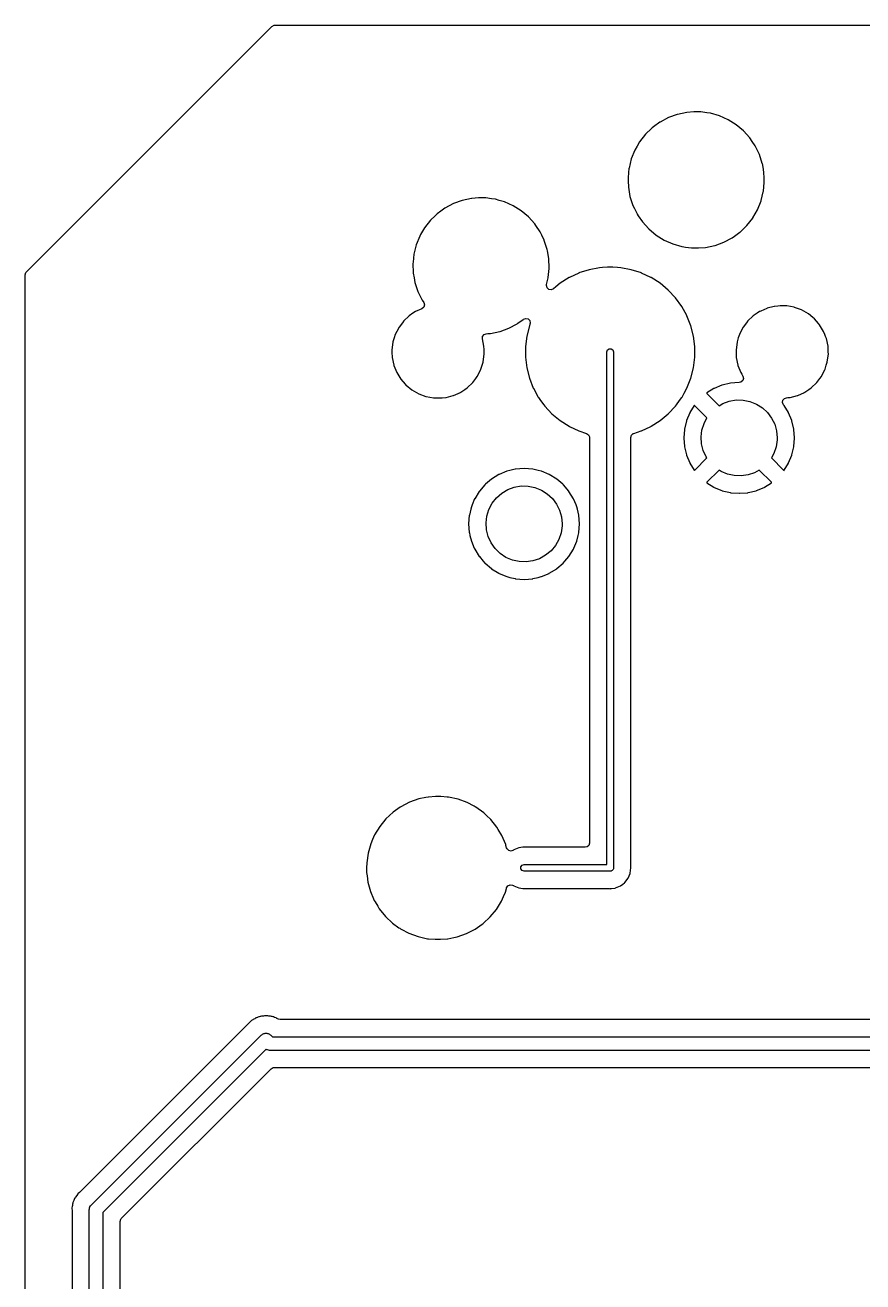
# Model space of a CAD drawing. Extents: x 3.12 to 9.98, y -5.38 to -1.32.
# Drawn here: x 3.12 to 4.094, y -2.881 to -1.42 of the extents above; entities that cross this region are included whole.
import ezdxf

# ---------------------------------------------------------------- set-up
doc = ezdxf.new("R2010")
doc.units = 0
doc.header["$MEASUREMENT"] = 0
doc.layers.add('BLACK', color=7, linetype='CONTINUOUS')

msp = doc.modelspace()

# ---------------------------------------------------------------- linework, layer by layer
at = {"layer": 'BLACK', "linetype": 'CONTINUOUS'}
for p, q in [((3.12147, -1.70684), (3.40684, -1.42147)), ((3.40684, -1.42147), (3.40929, -1.42013)), ((3.40929, -1.42013), (3.41035, -1.42002)), ((3.41035, -1.42002), (5.6972, -1.42002)), ((3.85785, -1.53288), (3.85041, -1.53829)), ((3.85799, -1.53278), (3.85785, -1.53288)), ((3.85785, -1.53288), (3.85785, -1.53288)), ((3.86776, -1.52759), (3.85799, -1.53278)), ((3.86792, -1.52753), (3.86776, -1.52759)), ((3.87799, -1.52386), (3.86792, -1.52753)), ((3.86792, -1.52753), (3.86792, -1.52753)), ((3.87815, -1.5238), (3.87799, -1.52386)), ((3.87799, -1.52386), (3.87799, -1.52386)), ((3.88897, -1.5215), (3.87815, -1.5238)), ((3.88914, -1.52149), (3.88897, -1.5215)), ((3.89715, -1.52093), (3.88914, -1.52149)), ((3.88914, -1.52149), (3.88914, -1.52149)), ((3.89724, -1.52093), (3.89715, -1.52093)), ((3.89715, -1.52093), (3.89715, -1.52093)), ((3.90553, -1.52093), (3.89724, -1.52093)), ((3.91226, -1.52187), (3.90553, -1.52093)), ((3.91631, -1.52244), (3.91226, -1.52187)), ((3.91648, -1.52246), (3.91631, -1.52244)), ((3.91631, -1.52244), (3.91631, -1.52244)), ((3.92711, -1.52551), (3.91648, -1.52246)), ((3.93721, -1.53001), (3.92711, -1.52551)), ((3.94659, -1.53587), (3.93721, -1.53001)), ((3.84109, -1.54696), (3.83428, -1.55567)), ((3.84816, -1.54013), (3.84109, -1.54696)), ((3.84892, -1.5394), (3.84816, -1.54013)), ((3.84905, -1.53928), (3.84892, -1.5394)), ((3.84892, -1.5394), (3.84892, -1.5394)), ((3.85041, -1.53829), (3.84905, -1.53928)), ((3.95506, -1.54298), (3.94659, -1.53587)), ((3.96246, -1.5512), (3.95506, -1.54298)), ((3.83144, -1.5606), (3.82875, -1.56525)), ((3.8342, -1.55582), (3.83144, -1.5606)), ((3.83428, -1.55567), (3.8342, -1.55582)), ((3.8342, -1.55582), (3.8342, -1.55582)), ((3.96527, -1.55535), (3.96246, -1.5512)), ((3.96855, -1.56022), (3.96527, -1.55535)), ((3.96865, -1.56037), (3.96855, -1.56022)), ((3.96855, -1.56022), (3.96855, -1.56022)), ((3.9702, -1.56355), (3.96865, -1.56037)), ((3.97281, -1.5689), (3.9702, -1.56355)), ((3.82457, -1.57567), (3.82324, -1.58099)), ((3.82461, -1.5755), (3.82457, -1.57567)), ((3.82457, -1.57567), (3.82457, -1.57567)), ((3.82875, -1.56525), (3.82461, -1.5755)), ((3.9735, -1.57031), (3.97281, -1.5689)), ((3.97691, -1.58082), (3.9735, -1.57031)), ((3.82192, -1.58641), (3.8208, -1.59706)), ((3.82194, -1.58624), (3.82192, -1.58641)), ((3.82192, -1.58641), (3.82192, -1.58641)), ((3.82324, -1.58099), (3.82194, -1.58624)), ((3.97694, -1.58099), (3.97691, -1.58082)), ((3.97812, -1.58766), (3.97694, -1.58099)), ((3.97883, -1.59171), (3.97812, -1.58766)), ((3.97884, -1.59189), (3.97883, -1.59171)), ((3.97903, -1.59723), (3.97884, -1.59189)), ((3.97884, -1.59189), (3.97884, -1.59189)), ((3.8208, -1.59706), (3.82078, -1.59723)), ((3.82078, -1.59723), (3.82079, -1.59741)), ((3.82079, -1.59741), (3.82079, -1.59741)), ((3.82079, -1.59741), (3.82092, -1.6011)), ((3.82092, -1.6011), (3.82117, -1.60829)), ((3.97812, -1.6132), (3.9792, -1.60294)), ((3.97918, -1.60155), (3.97903, -1.59723)), ((3.97922, -1.60277), (3.97918, -1.60155)), ((3.9792, -1.60294), (3.97922, -1.60277)), ((3.9792, -1.60294), (3.9792, -1.60294)), ((3.63897, -1.6215), (3.62815, -1.6238)), ((3.63914, -1.62149), (3.63897, -1.6215)), ((3.64715, -1.62093), (3.63914, -1.62149)), ((3.63914, -1.62149), (3.63914, -1.62149)), ((3.64724, -1.62093), (3.64715, -1.62093)), ((3.64715, -1.62093), (3.64715, -1.62093)), ((3.65553, -1.62093), (3.64724, -1.62093)), ((3.66226, -1.62187), (3.65553, -1.62093)), ((3.66631, -1.62244), (3.66226, -1.62187)), ((3.82117, -1.60829), (3.8212, -1.60846)), ((3.8212, -1.60846), (3.8212, -1.60846)), ((3.8212, -1.60846), (3.82213, -1.61376)), ((3.82213, -1.61376), (3.82309, -1.61918)), ((3.82309, -1.61918), (3.8265, -1.62969)), ((3.97552, -1.62398), (3.97802, -1.61393)), ((3.97802, -1.61393), (3.97806, -1.61376)), ((3.97802, -1.61393), (3.97802, -1.61393)), ((3.97806, -1.61376), (3.97812, -1.6132)), ((3.60317, -1.63629), (3.59905, -1.63928)), ((3.60785, -1.63288), (3.60317, -1.63629)), ((3.60799, -1.63278), (3.60785, -1.63288)), ((3.60785, -1.63288), (3.60785, -1.63288)), ((3.61776, -1.62759), (3.60799, -1.63278)), ((3.61792, -1.62753), (3.61776, -1.62759)), ((3.62799, -1.62386), (3.61792, -1.62753)), ((3.61792, -1.62753), (3.61792, -1.62753)), ((3.62815, -1.6238), (3.62799, -1.62386)), ((3.62799, -1.62386), (3.62799, -1.62386)), ((3.66648, -1.62246), (3.66631, -1.62244)), ((3.66631, -1.62244), (3.66631, -1.62244)), ((3.66665, -1.62251), (3.66648, -1.62246)), ((3.67102, -1.62377), (3.66665, -1.62251)), ((3.66665, -1.62251), (3.66665, -1.62251)), ((3.67711, -1.62551), (3.67102, -1.62377)), ((3.68721, -1.63001), (3.67711, -1.62551)), ((3.69659, -1.63587), (3.68721, -1.63001)), ((3.70506, -1.64298), (3.69659, -1.63587)), ((3.8265, -1.62969), (3.82658, -1.62985)), ((3.82658, -1.62985), (3.82658, -1.62985)), ((3.82658, -1.62985), (3.8283, -1.63339)), ((3.8283, -1.63339), (3.83135, -1.63963)), ((3.9658, -1.64418), (3.97116, -1.6349)), ((3.97116, -1.6349), (3.97125, -1.63475)), ((3.97125, -1.63475), (3.97539, -1.6245)), ((3.97539, -1.6245), (3.97552, -1.62398)), ((3.59109, -1.64696), (3.58428, -1.65567)), ((3.59665, -1.64159), (3.59109, -1.64696)), ((3.59892, -1.6394), (3.59665, -1.64159)), ((3.59905, -1.63928), (3.59892, -1.6394)), ((3.59892, -1.6394), (3.59892, -1.6394)), ((3.71246, -1.6512), (3.70506, -1.64298)), ((3.71379, -1.65316), (3.71246, -1.6512)), ((3.83135, -1.63963), (3.83145, -1.63978)), ((3.83145, -1.63978), (3.83145, -1.63978)), ((3.83145, -1.63978), (3.83267, -1.64159)), ((3.83267, -1.64159), (3.83754, -1.6488)), ((3.83754, -1.6488), (3.84494, -1.65702)), ((3.95891, -1.65304), (3.96572, -1.64433)), ((3.96572, -1.64433), (3.9658, -1.64418)), ((3.9658, -1.64418), (3.9658, -1.64418)), ((3.57875, -1.66525), (3.57461, -1.6755)), ((3.57972, -1.66359), (3.57875, -1.66525)), ((3.5842, -1.65582), (3.57972, -1.66359)), ((3.58428, -1.65567), (3.5842, -1.65582)), ((3.5842, -1.65582), (3.5842, -1.65582)), ((3.71855, -1.66022), (3.71379, -1.65316)), ((3.71865, -1.66037), (3.71855, -1.66022)), ((3.71855, -1.66022), (3.71855, -1.66022)), ((3.72061, -1.6644), (3.71865, -1.66037)), ((3.72338, -1.67006), (3.72061, -1.6644)), ((3.84494, -1.65702), (3.85341, -1.66413)), ((3.85341, -1.66413), (3.86279, -1.66999)), ((3.94201, -1.66722), (3.94472, -1.66525)), ((3.94472, -1.66525), (3.95081, -1.66082)), ((3.95081, -1.66082), (3.95095, -1.66072)), ((3.95081, -1.66082), (3.95081, -1.66082)), ((3.95095, -1.66072), (3.95111, -1.66057)), ((3.95111, -1.66057), (3.95618, -1.65567)), ((3.95618, -1.65567), (3.95891, -1.65304)), ((3.57457, -1.67567), (3.57228, -1.68486)), ((3.57461, -1.6755), (3.57457, -1.67567)), ((3.57457, -1.67567), (3.57457, -1.67567)), ((3.7235, -1.67031), (3.72338, -1.67006)), ((3.72691, -1.68082), (3.7235, -1.67031)), ((3.86279, -1.66999), (3.87289, -1.67449)), ((3.87289, -1.67449), (3.88352, -1.67754)), ((3.88352, -1.67754), (3.88369, -1.67756)), ((3.88369, -1.67756), (3.88369, -1.67756)), ((3.88369, -1.67756), (3.88774, -1.67813)), ((3.88774, -1.67813), (3.89447, -1.67907)), ((3.89447, -1.67907), (3.90276, -1.67907)), ((3.90276, -1.67907), (3.90285, -1.67907)), ((3.90285, -1.67907), (3.91086, -1.67851)), ((3.90285, -1.67907), (3.90285, -1.67907)), ((3.91086, -1.67851), (3.91103, -1.6785)), ((3.91086, -1.67851), (3.91086, -1.67851)), ((3.91103, -1.6785), (3.92185, -1.6762)), ((3.92185, -1.6762), (3.92201, -1.67614)), ((3.92201, -1.67614), (3.93208, -1.67247)), ((3.92201, -1.67614), (3.92201, -1.67614)), ((3.93208, -1.67247), (3.93224, -1.67241)), ((3.93208, -1.67247), (3.93208, -1.67247)), ((3.93224, -1.67241), (3.94201, -1.66722)), ((3.57192, -1.68641), (3.57095, -1.69566)), ((3.57194, -1.68624), (3.57192, -1.68641)), ((3.57192, -1.68641), (3.57192, -1.68641)), ((3.57228, -1.68486), (3.57194, -1.68624)), ((3.7272, -1.68245), (3.72691, -1.68082)), ((3.72878, -1.69143), (3.7272, -1.68245)), ((3.72883, -1.69171), (3.72878, -1.69143)), ((3.72884, -1.69189), (3.72883, -1.69171)), ((3.7292, -1.70224), (3.72884, -1.69189)), ((3.72884, -1.69189), (3.72884, -1.69189)), ((3.12002, -1.71035), (3.12081, -1.70767)), ((3.12081, -1.70767), (3.12147, -1.70684)), ((3.57095, -1.69566), (3.57078, -1.69723)), ((3.57078, -1.69723), (3.57079, -1.69741)), ((3.57079, -1.69741), (3.57079, -1.69741)), ((3.57079, -1.69741), (3.57114, -1.70767)), ((3.57114, -1.70767), (3.57117, -1.70829)), ((3.57117, -1.70829), (3.5712, -1.70846)), ((3.5712, -1.70846), (3.5712, -1.70846)), ((3.5712, -1.70846), (3.57213, -1.71376)), ((3.7281, -1.71343), (3.7292, -1.70294)), ((3.72922, -1.70277), (3.7292, -1.70224)), ((3.7292, -1.70294), (3.72922, -1.70277)), ((3.7292, -1.70294), (3.7292, -1.70294)), ((3.76352, -1.70828), (3.75259, -1.71343)), ((3.76366, -1.70822), (3.76352, -1.70828)), ((3.76352, -1.70828), (3.76352, -1.70828)), ((3.77545, -1.70439), (3.76366, -1.70822)), ((3.78763, -1.70206), (3.77545, -1.70439)), ((3.79131, -1.70183), (3.78763, -1.70206)), ((3.79683, -1.70149), (3.79131, -1.70183)), ((3.7969, -1.70148), (3.79683, -1.70149)), ((3.79683, -1.70149), (3.79683, -1.70149)), ((3.8031, -1.70148), (3.7969, -1.70148)), ((3.80317, -1.70149), (3.8031, -1.70148)), ((3.80869, -1.70183), (3.80317, -1.70149)), ((3.80317, -1.70149), (3.80317, -1.70149)), ((3.81237, -1.70206), (3.80869, -1.70183)), ((3.82455, -1.70439), (3.81237, -1.70206)), ((3.83634, -1.70822), (3.82455, -1.70439)), ((3.83648, -1.70828), (3.83634, -1.70822)), ((3.84741, -1.71343), (3.83648, -1.70828)), ((3.83648, -1.70828), (3.83648, -1.70828)), ((3.12002, -5.08965), (3.12002, -1.71035)), ((3.57213, -1.71376), (3.57309, -1.71918)), ((3.57309, -1.71918), (3.5765, -1.72969)), ((3.72595, -1.72274), (3.7261, -1.72166)), ((3.72668, -1.72544), (3.72595, -1.72274)), ((3.7261, -1.72166), (3.72802, -1.71393)), ((3.72802, -1.71393), (3.72806, -1.71376)), ((3.72802, -1.71393), (3.72802, -1.71393)), ((3.72806, -1.71376), (3.7281, -1.71343)), ((3.74198, -1.72014), (3.73671, -1.7245)), ((3.75244, -1.7135), (3.74198, -1.72014)), ((3.75258, -1.71343), (3.75244, -1.7135)), ((3.75259, -1.71343), (3.75258, -1.71343)), ((3.84742, -1.71343), (3.84741, -1.71343)), ((3.84756, -1.7135), (3.84742, -1.71343)), ((3.85802, -1.72014), (3.84756, -1.7135)), ((3.86757, -1.72804), (3.85802, -1.72014)), ((3.5765, -1.72969), (3.58135, -1.73963)), ((3.72875, -1.72732), (3.72668, -1.72544)), ((3.7315, -1.72778), (3.72875, -1.72732)), ((3.73407, -1.72668), (3.7315, -1.72778)), ((3.73671, -1.7245), (3.73407, -1.72668)), ((3.87606, -1.73708), (3.86757, -1.72804)), ((3.88335, -1.74711), (3.87606, -1.73708)), ((3.5737, -1.75318), (3.57082, -1.75512)), ((3.57388, -1.75307), (3.5737, -1.75318)), ((3.5737, -1.75318), (3.5737, -1.75318)), ((3.58119, -1.74977), (3.57388, -1.75307)), ((3.58339, -1.74784), (3.58119, -1.74977)), ((3.58135, -1.73963), (3.58145, -1.73978)), ((3.58145, -1.73978), (3.58145, -1.73978)), ((3.58145, -1.73978), (3.58327, -1.74247)), ((3.58327, -1.74247), (3.58411, -1.74514)), ((3.58411, -1.74514), (3.58339, -1.74784)), ((3.88342, -1.74724), (3.88335, -1.74711)), ((3.88924, -1.75783), (3.88342, -1.74724)), ((3.88342, -1.74724), (3.88342, -1.74724)), ((3.9737, -1.75318), (3.97082, -1.75512)), ((3.97388, -1.75307), (3.9737, -1.75318)), ((3.9737, -1.75318), (3.9737, -1.75318)), ((3.97511, -1.75251), (3.97388, -1.75307)), ((3.98197, -1.74942), (3.97511, -1.75251)), ((3.98216, -1.74934), (3.98197, -1.74942)), ((3.98197, -1.74942), (3.98197, -1.74942)), ((3.98236, -1.74928), (3.98216, -1.74934)), ((3.99075, -1.74711), (3.98236, -1.74928)), ((3.98236, -1.74928), (3.98236, -1.74928)), ((3.99095, -1.74705), (3.99075, -1.74711)), ((3.99075, -1.74711), (3.99075, -1.74711)), ((3.99116, -1.74704), (3.99095, -1.74705)), ((3.99508, -1.7467), (3.99116, -1.74704)), ((3.99116, -1.74704), (3.99116, -1.74704)), ((3.99772, -1.74648), (3.99508, -1.7467)), ((4.0041, -1.74648), (3.99772, -1.74648)), ((4.00416, -1.74648), (4.0041, -1.74648)), ((4.00436, -1.74649), (4.00416, -1.74648)), ((4.00416, -1.74648), (4.00416, -1.74648)), ((4.00505, -1.74653), (4.00436, -1.74649)), ((4.00522, -1.74655), (4.00505, -1.74653)), ((4.01379, -1.7481), (4.00522, -1.74655)), ((4.00522, -1.74655), (4.00522, -1.74655)), ((4.01399, -1.74814), (4.01379, -1.7481)), ((4.01379, -1.7481), (4.01379, -1.7481)), ((4.01419, -1.74821), (4.01399, -1.74814)), ((4.02233, -1.75117), (4.01419, -1.74821)), ((4.01419, -1.74821), (4.01419, -1.74821)), ((4.02253, -1.75124), (4.02233, -1.75117)), ((4.02233, -1.75117), (4.02233, -1.75117)), ((4.03042, -1.75573), (4.02253, -1.75124)), ((3.55965, -1.76458), (3.55463, -1.77132)), ((3.55977, -1.76441), (3.55965, -1.76458)), ((3.56634, -1.75814), (3.55977, -1.76441)), ((3.57082, -1.75512), (3.56634, -1.75814)), ((3.68224, -1.77241), (3.69201, -1.76722)), ((3.69201, -1.76722), (3.69284, -1.76662)), ((3.69284, -1.76662), (3.69901, -1.76213)), ((3.69901, -1.76213), (3.69926, -1.76195)), ((3.69926, -1.76195), (3.7019, -1.76101)), ((3.7019, -1.76101), (3.70462, -1.76164)), ((3.70462, -1.76164), (3.70657, -1.76365)), ((3.70679, -1.76779), (3.70612, -1.7695)), ((3.70657, -1.76365), (3.70712, -1.76639)), ((3.70712, -1.76639), (3.70679, -1.76779)), ((3.88932, -1.75797), (3.88924, -1.75783)), ((3.89388, -1.7695), (3.88932, -1.75797)), ((3.95965, -1.76458), (3.95463, -1.77132)), ((3.95977, -1.76441), (3.95965, -1.76458)), ((3.96634, -1.75814), (3.95977, -1.76441)), ((3.97082, -1.75512), (3.96634, -1.75814)), ((4.03059, -1.75587), (4.03042, -1.75573)), ((4.03579, -1.76013), (4.03059, -1.75587)), ((4.03059, -1.75587), (4.03059, -1.75587)), ((4.03745, -1.76149), (4.03579, -1.76013)), ((4.03758, -1.76165), (4.03745, -1.76149)), ((4.04217, -1.76694), (4.03758, -1.76165)), ((4.03758, -1.76165), (4.03758, -1.76165)), ((4.0434, -1.76835), (4.04217, -1.76694)), ((3.55023, -1.77979), (3.54901, -1.78372)), ((3.5521, -1.77612), (3.55023, -1.77979)), ((3.55425, -1.77188), (3.5521, -1.77612)), ((3.55435, -1.7717), (3.55425, -1.77188)), ((3.55463, -1.77132), (3.55435, -1.7717)), ((3.6515, -1.78481), (3.65172, -1.78203)), ((3.65172, -1.78203), (3.65341, -1.7798)), ((3.65341, -1.7798), (3.65601, -1.77885)), ((3.65601, -1.77885), (3.65777, -1.77872)), ((3.65777, -1.77872), (3.66086, -1.77851)), ((3.66086, -1.77851), (3.66103, -1.7785)), ((3.66086, -1.77851), (3.66086, -1.77851)), ((3.66103, -1.7785), (3.67185, -1.7762)), ((3.67185, -1.7762), (3.67201, -1.77614)), ((3.67201, -1.77614), (3.68208, -1.77247)), ((3.67201, -1.77614), (3.67201, -1.77614)), ((3.68208, -1.77247), (3.68224, -1.77241)), ((3.68208, -1.77247), (3.68208, -1.77247)), ((3.70303, -1.7815), (3.70148, -1.7938)), ((3.70612, -1.7695), (3.70303, -1.7815)), ((3.89697, -1.7815), (3.89388, -1.7695)), ((3.89852, -1.7938), (3.89697, -1.7815)), ((3.95023, -1.77979), (3.94901, -1.78372)), ((3.9521, -1.77612), (3.95023, -1.77979)), ((3.95425, -1.77188), (3.9521, -1.77612)), ((3.95435, -1.7717), (3.95425, -1.77188)), ((3.95463, -1.77132), (3.95435, -1.7717)), ((4.04811, -1.77612), (4.0434, -1.76835)), ((4.04956, -1.77979), (4.04811, -1.77612)), ((4.05045, -1.78203), (4.04956, -1.77979)), ((4.05145, -1.78456), (4.05045, -1.78203)), ((3.54754, -1.78847), (3.54635, -1.79747)), ((3.5476, -1.78827), (3.54754, -1.78847)), ((3.54901, -1.78372), (3.5476, -1.78826)), ((3.5476, -1.78826), (3.5476, -1.78827)), ((3.65331, -1.79345), (3.6515, -1.78481)), ((3.65346, -1.79726), (3.65331, -1.79345)), ((3.65356, -1.8), (3.65346, -1.79726)), ((3.70148, -1.7938), (3.70148, -1.8062)), ((3.79681, -1.79769), (3.79878, -1.79626)), ((3.79878, -1.79626), (3.80122, -1.79626)), ((3.80122, -1.79626), (3.80319, -1.79769)), ((3.89852, -1.8062), (3.89852, -1.7938)), ((3.94754, -1.78847), (3.94635, -1.79747)), ((3.9476, -1.78827), (3.94754, -1.78847)), ((3.94901, -1.78372), (3.9476, -1.78826)), ((3.9476, -1.78826), (3.9476, -1.78827)), ((4.05331, -1.79345), (4.05145, -1.78456)), ((4.05346, -1.79726), (4.05331, -1.79345)), ((4.05356, -1.8), (4.05346, -1.79726)), ((3.54635, -1.79747), (3.54635, -1.79768)), ((3.54635, -1.79768), (3.54635, -1.79768)), ((3.54635, -1.79768), (3.54645, -1.80016)), ((3.54645, -1.80016), (3.54669, -1.80655)), ((3.54669, -1.80655), (3.54855, -1.81544)), ((3.65131, -1.81523), (3.6524, -1.81174)), ((3.6524, -1.81173), (3.65246, -1.81153)), ((3.6524, -1.81174), (3.6524, -1.81173)), ((3.65246, -1.81153), (3.65365, -1.80253)), ((3.65365, -1.80253), (3.65356, -1.8)), ((3.70148, -1.8062), (3.70303, -1.8185)), ((3.79606, -1.8), (3.79681, -1.79769)), ((3.79606, -2.39606), (3.79606, -1.8)), ((3.80319, -1.79769), (3.80394, -1.8)), ((3.80394, -1.8), (3.80394, -2.4)), ((3.89697, -1.8185), (3.89852, -1.8062)), ((3.94635, -1.79747), (3.94635, -1.79768)), ((3.94635, -1.79768), (3.94635, -1.79768)), ((3.94635, -1.79768), (3.94645, -1.80016)), ((3.94645, -1.80016), (3.94669, -1.80655)), ((3.94669, -1.80655), (3.94855, -1.81544)), ((4.05131, -1.81523), (4.0524, -1.81174)), ((4.0524, -1.81173), (4.05246, -1.81153)), ((4.0524, -1.81174), (4.0524, -1.81173)), ((4.05246, -1.81153), (4.05365, -1.80253)), ((4.05365, -1.80253), (4.05356, -1.8)), ((3.54855, -1.81544), (3.54863, -1.81563)), ((3.54863, -1.81563), (3.54863, -1.81563)), ((3.54863, -1.81563), (3.54976, -1.8185)), ((3.54976, -1.8185), (3.55189, -1.82388)), ((3.55189, -1.82388), (3.5566, -1.83165)), ((3.64565, -1.8283), (3.64787, -1.82393)), ((3.64787, -1.82393), (3.64967, -1.8204)), ((3.64967, -1.8204), (3.64977, -1.82021)), ((3.64967, -1.8204), (3.64967, -1.8204)), ((3.64977, -1.82021), (3.65131, -1.81523)), ((3.70303, -1.8185), (3.70612, -1.8305)), ((3.89388, -1.8305), (3.89697, -1.8185)), ((3.94855, -1.81544), (3.94863, -1.81563)), ((3.94863, -1.81563), (3.94863, -1.81563)), ((3.94863, -1.81563), (3.94976, -1.8185)), ((3.94976, -1.8185), (3.95189, -1.82388)), ((3.95189, -1.82388), (3.95309, -1.82586)), ((3.95309, -1.82586), (3.95441, -1.82803)), ((4.04565, -1.8283), (4.04787, -1.82393)), ((4.04787, -1.82393), (4.04967, -1.8204)), ((4.04967, -1.8204), (4.04977, -1.82021)), ((4.04967, -1.8204), (4.04967, -1.8204)), ((4.04977, -1.82021), (4.05131, -1.81523)), ((3.5566, -1.83165), (3.55674, -1.83181)), ((3.55674, -1.83181), (3.56178, -1.83762)), ((3.56178, -1.83762), (3.56255, -1.83851)), ((3.56255, -1.83851), (3.56278, -1.83869)), ((3.56278, -1.83869), (3.56941, -1.84413)), ((3.63366, -1.84186), (3.64023, -1.83559)), ((3.64023, -1.83559), (3.64384, -1.83073)), ((3.64384, -1.83073), (3.64553, -1.82847)), ((3.64553, -1.82847), (3.64565, -1.8283)), ((3.64553, -1.82847), (3.64553, -1.82847)), ((3.70612, -1.8305), (3.71068, -1.84203)), ((3.88932, -1.84203), (3.89388, -1.8305)), ((3.9299, -1.83878), (3.92092, -1.8425)), ((3.93027, -1.83866), (3.9299, -1.83878)), ((3.93973, -1.83639), (3.93027, -1.83866)), ((3.94011, -1.83633), (3.93973, -1.83639)), ((3.94981, -1.83557), (3.94011, -1.83633)), ((3.95017, -1.83557), (3.94981, -1.83557)), ((3.95211, -1.83517), (3.95017, -1.83557)), ((3.95427, -1.83339), (3.95211, -1.83517)), ((3.95512, -1.83073), (3.95427, -1.83339)), ((3.95441, -1.82803), (3.95512, -1.83073)), ((4.03366, -1.84186), (4.04023, -1.83559)), ((4.04023, -1.83559), (4.04384, -1.83073)), ((4.04384, -1.83073), (4.04553, -1.82847)), ((4.04553, -1.82847), (4.04565, -1.8283)), ((4.04553, -1.82847), (4.04553, -1.82847)), ((3.56941, -1.84413), (3.56941, -1.84413)), ((3.56941, -1.84413), (3.56958, -1.84427)), ((3.56958, -1.84427), (3.57747, -1.84876)), ((3.57747, -1.84876), (3.57767, -1.84883)), ((3.57767, -1.84883), (3.57767, -1.84883)), ((3.57767, -1.84883), (3.58581, -1.85179)), ((3.58581, -1.85179), (3.58581, -1.85179)), ((3.58581, -1.85179), (3.58601, -1.85186)), ((3.58601, -1.85186), (3.58621, -1.8519)), ((3.58621, -1.8519), (3.58621, -1.8519)), ((3.58621, -1.8519), (3.59478, -1.85345)), ((3.59478, -1.85345), (3.59478, -1.85345)), ((3.59478, -1.85345), (3.59495, -1.85347)), ((3.59495, -1.85347), (3.59564, -1.85351)), ((3.59564, -1.85351), (3.59584, -1.85352)), ((3.59584, -1.85352), (3.59584, -1.85352)), ((3.59584, -1.85352), (3.5959, -1.85352)), ((3.5959, -1.85352), (3.60228, -1.85352)), ((3.60228, -1.85352), (3.60493, -1.85329)), ((3.60493, -1.85329), (3.60884, -1.85296)), ((3.60884, -1.85296), (3.60905, -1.85295)), ((3.60884, -1.85296), (3.60884, -1.85296)), ((3.60905, -1.85295), (3.60925, -1.85289)), ((3.60925, -1.85289), (3.61764, -1.85072)), ((3.60925, -1.85289), (3.60925, -1.85289)), ((3.61764, -1.85072), (3.61784, -1.85066)), ((3.61764, -1.85072), (3.61764, -1.85072)), ((3.61784, -1.85066), (3.61803, -1.85058)), ((3.61803, -1.85058), (3.62593, -1.84702)), ((3.61803, -1.85058), (3.61803, -1.85058)), ((3.62593, -1.84702), (3.62612, -1.84693)), ((3.62612, -1.84693), (3.6263, -1.84682)), ((3.6263, -1.84682), (3.63095, -1.84368)), ((3.6263, -1.84682), (3.6263, -1.84682)), ((3.63095, -1.84368), (3.63366, -1.84186)), ((3.71068, -1.84203), (3.71076, -1.84217)), ((3.71076, -1.84217), (3.71076, -1.84217)), ((3.71076, -1.84217), (3.71644, -1.85251)), ((3.71644, -1.85251), (3.71665, -1.85289)), ((3.71665, -1.85289), (3.71923, -1.85644)), ((3.88077, -1.85644), (3.88335, -1.85289)), ((3.88335, -1.85289), (3.88356, -1.85251)), ((3.88356, -1.85251), (3.88606, -1.84796)), ((3.88606, -1.84796), (3.88924, -1.84217)), ((3.88924, -1.84217), (3.88932, -1.84203)), ((3.88924, -1.84217), (3.88924, -1.84217)), ((3.91247, -1.84764), (3.91227, -1.84796)), ((3.91227, -1.84796), (3.9125, -1.84836)), ((3.92057, -1.84268), (3.91247, -1.84764)), ((3.9125, -1.84836), (3.92672, -1.86258)), ((3.92092, -1.8425), (3.92057, -1.84268)), ((4.00085, -1.85614), (4.0027, -1.85405)), ((4.0027, -1.85405), (4.00493, -1.85329)), ((4.00493, -1.85329), (4.00657, -1.85316)), ((4.00657, -1.85316), (4.00884, -1.85296)), ((4.00884, -1.85296), (4.00905, -1.85295)), ((4.00884, -1.85296), (4.00884, -1.85296)), ((4.00905, -1.85295), (4.00925, -1.85289)), ((4.00925, -1.85289), (4.01764, -1.85072)), ((4.00925, -1.85289), (4.00925, -1.85289)), ((4.01764, -1.85072), (4.01784, -1.85066)), ((4.01764, -1.85072), (4.01764, -1.85072)), ((4.01784, -1.85066), (4.01803, -1.85058)), ((4.01803, -1.85058), (4.02593, -1.84702)), ((4.01803, -1.85058), (4.01803, -1.85058)), ((4.02593, -1.84702), (4.02612, -1.84693)), ((4.02612, -1.84693), (4.0263, -1.84682)), ((4.0263, -1.84682), (4.03095, -1.84368)), ((4.0263, -1.84682), (4.0263, -1.84682)), ((4.03095, -1.84368), (4.03366, -1.84186)), ((3.71923, -1.85644), (3.72287, -1.86145)), ((3.72287, -1.86145), (3.72394, -1.86292)), ((3.72394, -1.86292), (3.73243, -1.87196)), ((3.86757, -1.87196), (3.87606, -1.86292)), ((3.87606, -1.86292), (3.87713, -1.86145)), ((3.87713, -1.86145), (3.88077, -1.85644)), ((3.89768, -1.86241), (3.89268, -1.87057)), ((3.89788, -1.86227), (3.89768, -1.86241)), ((3.89842, -1.86256), (3.89788, -1.86227)), ((3.9125, -1.87664), (3.89842, -1.86256)), ((3.92672, -1.86258), (3.93095, -1.86006)), ((3.93095, -1.86006), (3.93855, -1.85726)), ((3.93855, -1.85726), (3.94653, -1.85589)), ((3.94653, -1.85589), (3.95463, -1.85599)), ((3.95463, -1.85599), (3.96257, -1.85757)), ((3.96257, -1.85757), (3.97009, -1.86057)), ((3.97009, -1.86057), (3.97694, -1.86489)), ((3.97694, -1.86489), (3.98288, -1.87039)), ((3.98288, -1.87039), (3.98773, -1.87688)), ((4.00043, -1.85891), (4.00085, -1.85614)), ((4.00158, -1.86146), (4.00043, -1.85891)), ((4.00201, -1.86197), (4.00158, -1.86146)), ((4.00224, -1.86228), (4.00201, -1.86197)), ((4.00732, -1.87057), (4.00224, -1.86228)), ((3.73243, -1.87196), (3.74198, -1.87986)), ((3.74198, -1.87986), (3.75244, -1.8865)), ((3.84756, -1.8865), (3.85802, -1.87986)), ((3.85802, -1.87986), (3.86757, -1.87196)), ((3.88866, -1.88027), (3.88639, -1.88973)), ((3.88878, -1.8799), (3.88866, -1.88027)), ((3.8925, -1.87092), (3.88878, -1.8799)), ((3.89268, -1.87057), (3.8925, -1.87092)), ((3.90672, -1.8908), (3.90912, -1.88307)), ((3.90912, -1.88307), (3.9125, -1.87664)), ((3.98773, -1.87688), (3.99131, -1.88414)), ((3.99131, -1.88414), (3.99351, -1.89194)), ((4.0075, -1.87092), (4.00732, -1.87057)), ((4.01122, -1.8799), (4.0075, -1.87092)), ((4.01134, -1.88027), (4.01122, -1.8799)), ((4.01361, -1.88973), (4.01134, -1.88027)), ((3.75244, -1.8865), (3.75258, -1.88657)), ((3.75258, -1.88657), (3.75259, -1.88657)), ((3.75259, -1.88657), (3.76352, -1.89172)), ((3.76352, -1.89172), (3.76352, -1.89172)), ((3.76352, -1.89172), (3.76366, -1.89178)), ((3.76366, -1.89178), (3.76381, -1.89183)), ((3.76381, -1.89183), (3.76381, -1.89183)), ((3.76381, -1.89183), (3.77262, -1.89469)), ((3.77262, -1.89469), (3.77492, -1.89627)), ((3.77492, -1.89627), (3.77601, -1.89884)), ((3.77601, -1.89884), (3.77604, -1.89941)), ((3.77604, -1.89941), (3.77604, -2.37108)), ((3.82396, -1.89941), (3.82474, -1.89673)), ((3.82396, -2.3981), (3.82396, -1.89941)), ((3.82474, -1.89673), (3.82686, -1.8949)), ((3.82686, -1.8949), (3.82738, -1.89469)), ((3.82738, -1.89469), (3.83619, -1.89183)), ((3.83619, -1.89183), (3.83634, -1.89178)), ((3.83619, -1.89183), (3.83619, -1.89183)), ((3.83634, -1.89178), (3.83648, -1.89172)), ((3.83648, -1.89172), (3.84741, -1.88657)), ((3.83648, -1.89172), (3.83648, -1.89172)), ((3.84741, -1.88657), (3.84742, -1.88657)), ((3.84742, -1.88657), (3.84756, -1.8865)), ((3.88633, -1.89011), (3.88557, -1.89981)), ((3.88639, -1.88973), (3.88633, -1.89011)), ((3.90577, -1.89884), (3.90672, -1.8908)), ((3.90629, -1.90692), (3.90577, -1.89884)), ((3.99351, -1.89194), (3.99425, -1.9)), ((4.01367, -1.89011), (4.01361, -1.88973)), ((4.01443, -1.89981), (4.01367, -1.89011)), ((3.88557, -1.89981), (3.88557, -1.90019)), ((3.88557, -1.90019), (3.88633, -1.90989)), ((3.88633, -1.90989), (3.88639, -1.91027)), ((3.88639, -1.91027), (3.88866, -1.91973)), ((3.90829, -1.91477), (3.90629, -1.90692)), ((3.99303, -1.91033), (3.99042, -1.918)), ((3.99419, -1.90232), (3.99303, -1.91033)), ((3.99425, -1.9), (3.99419, -1.90232)), ((4.01134, -1.91973), (4.01361, -1.91027)), ((4.01361, -1.91027), (4.01367, -1.90989)), ((4.01367, -1.90989), (4.01443, -1.90019)), ((4.01443, -1.90019), (4.01443, -1.89981)), ((3.88866, -1.91973), (3.88878, -1.9201)), ((3.88878, -1.9201), (3.8925, -1.92908)), ((3.89836, -1.9375), (3.91253, -1.92333)), ((3.91168, -1.92212), (3.90829, -1.91477)), ((3.91253, -1.92333), (3.91168, -1.92212)), ((3.99042, -1.918), (3.98745, -1.92331)), ((3.98745, -1.92331), (4.00158, -1.93744)), ((4.0075, -1.92908), (4.01122, -1.9201)), ((4.01122, -1.9201), (4.01134, -1.91973)), ((3.67073, -1.94256), (3.66211, -1.94784)), ((3.67091, -1.94248), (3.67073, -1.94256)), ((3.6799, -1.93876), (3.67091, -1.94248)), ((3.67091, -1.94248), (3.67091, -1.94248)), ((3.68008, -1.93869), (3.6799, -1.93876)), ((3.6799, -1.93876), (3.6799, -1.93876)), ((3.68353, -1.93786), (3.68008, -1.93869)), ((3.68973, -1.93637), (3.68353, -1.93786)), ((3.68991, -1.93633), (3.68973, -1.93637)), ((3.68973, -1.93637), (3.68973, -1.93637)), ((3.7, -1.93553), (3.68991, -1.93633)), ((3.71009, -1.93633), (3.7, -1.93553)), ((3.71027, -1.93637), (3.71009, -1.93633)), ((3.71647, -1.93786), (3.71027, -1.93637)), ((3.71027, -1.93637), (3.71027, -1.93637)), ((3.71992, -1.93869), (3.71647, -1.93786)), ((3.7201, -1.93876), (3.71992, -1.93869)), ((3.72909, -1.94248), (3.7201, -1.93876)), ((3.7201, -1.93876), (3.7201, -1.93876)), ((3.72927, -1.94256), (3.72909, -1.94248)), ((3.72909, -1.94248), (3.72909, -1.94248)), ((3.73789, -1.94784), (3.72927, -1.94256)), ((3.8925, -1.92908), (3.89268, -1.92943)), ((3.89268, -1.92943), (3.89764, -1.93753)), ((3.89764, -1.93753), (3.89796, -1.93773)), ((3.89796, -1.93773), (3.89836, -1.9375)), ((3.92671, -1.93743), (3.91256, -1.95158)), ((3.92889, -1.93889), (3.92671, -1.93743)), ((3.93633, -1.94208), (3.92889, -1.93889)), ((3.94422, -1.94387), (3.93633, -1.94208)), ((3.96033, -1.94303), (3.95232, -1.94419)), ((3.968, -1.94042), (3.96033, -1.94303)), ((3.97331, -1.93745), (3.968, -1.94042)), ((3.9875, -1.95164), (3.97331, -1.93745)), ((4.00158, -1.93744), (4.00212, -1.93773)), ((4.00212, -1.93773), (4.00232, -1.93759)), ((4.00232, -1.93759), (4.00732, -1.92943)), ((4.00732, -1.92943), (4.0075, -1.92908)), ((3.65429, -1.95456), (3.64797, -1.96196)), ((3.65441, -1.95441), (3.65429, -1.95456)), ((3.65514, -1.95379), (3.65441, -1.95441)), ((3.66196, -1.94797), (3.65514, -1.95379)), ((3.66211, -1.94784), (3.66196, -1.94797)), ((3.66196, -1.94797), (3.66196, -1.94797)), ((3.68095, -1.96006), (3.68855, -1.95726)), ((3.68855, -1.95726), (3.69653, -1.95589)), ((3.69653, -1.95589), (3.70463, -1.95599)), ((3.70463, -1.95599), (3.71257, -1.95757)), ((3.71257, -1.95757), (3.72009, -1.96057)), ((3.73804, -1.94797), (3.73789, -1.94784)), ((3.74486, -1.95379), (3.73804, -1.94797)), ((3.73804, -1.94797), (3.73804, -1.94797)), ((3.74559, -1.95441), (3.74486, -1.95379)), ((3.74571, -1.95456), (3.74559, -1.95441)), ((3.75203, -1.96196), (3.74571, -1.95456)), ((3.91256, -1.95158), (3.91227, -1.95212)), ((3.91227, -1.95212), (3.91241, -1.95232)), ((3.91241, -1.95232), (3.92057, -1.95732)), ((3.92057, -1.95732), (3.92092, -1.9575)), ((3.92092, -1.9575), (3.9299, -1.96122)), ((3.95232, -1.94419), (3.94422, -1.94387)), ((3.9701, -1.96122), (3.97908, -1.9575)), ((3.97908, -1.9575), (3.97943, -1.95732)), ((3.97943, -1.95732), (3.98753, -1.95236)), ((3.98773, -1.95204), (3.9875, -1.95164)), ((3.98753, -1.95236), (3.98773, -1.95204)), ((3.64248, -1.97091), (3.63959, -1.9779)), ((3.64256, -1.97073), (3.64248, -1.97091)), ((3.64248, -1.97091), (3.64248, -1.97091)), ((3.64784, -1.96211), (3.64256, -1.97073)), ((3.64797, -1.96196), (3.64784, -1.96211)), ((3.64797, -1.96196), (3.64797, -1.96196)), ((3.66289, -1.9759), (3.6679, -1.96954)), ((3.6679, -1.96954), (3.67399, -1.9642)), ((3.67399, -1.9642), (3.68095, -1.96006)), ((3.72009, -1.96057), (3.72694, -1.96489)), ((3.72694, -1.96489), (3.73288, -1.97039)), ((3.73288, -1.97039), (3.73773, -1.97688)), ((3.75216, -1.96211), (3.75203, -1.96196)), ((3.75203, -1.96196), (3.75203, -1.96196)), ((3.75744, -1.97073), (3.75216, -1.96211)), ((3.75752, -1.97091), (3.75744, -1.97073)), ((3.76041, -1.9779), (3.75752, -1.97091)), ((3.75752, -1.97091), (3.75752, -1.97091)), ((3.9299, -1.96122), (3.93027, -1.96134)), ((3.93027, -1.96134), (3.93973, -1.96361)), ((3.93973, -1.96361), (3.94011, -1.96367)), ((3.94011, -1.96367), (3.94981, -1.96443)), ((3.94981, -1.96443), (3.95019, -1.96443)), ((3.95019, -1.96443), (3.95989, -1.96367)), ((3.95989, -1.96367), (3.96027, -1.96361)), ((3.96027, -1.96361), (3.96973, -1.96134)), ((3.96973, -1.96134), (3.9701, -1.96122)), ((3.63798, -1.98301), (3.63637, -1.98973)), ((3.63869, -1.98008), (3.63798, -1.98301)), ((3.63959, -1.9779), (3.63869, -1.98008)), ((3.65672, -1.9908), (3.65912, -1.98307)), ((3.65912, -1.98307), (3.66289, -1.9759)), ((3.73773, -1.97688), (3.74131, -1.98414)), ((3.74131, -1.98414), (3.74351, -1.99194)), ((3.76131, -1.98008), (3.76041, -1.9779)), ((3.76202, -1.98301), (3.76131, -1.98008)), ((3.76363, -1.98973), (3.76202, -1.98301)), ((3.63633, -1.98991), (3.63553, -2)), ((3.63553, -2), (3.63633, -2.01009)), ((3.63637, -1.98973), (3.63633, -1.98991)), ((3.63637, -1.98973), (3.63637, -1.98973)), ((3.65577, -1.99884), (3.65672, -1.9908)), ((3.65629, -2.00692), (3.65577, -1.99884)), ((3.74351, -1.99194), (3.74425, -2)), ((3.74425, -2), (3.74419, -2.00232)), ((3.76367, -1.98991), (3.76363, -1.98973)), ((3.76363, -1.98973), (3.76363, -1.98973)), ((3.76447, -2), (3.76367, -1.98991)), ((3.76367, -2.01009), (3.76447, -2)), ((3.63633, -2.01009), (3.63637, -2.01027)), ((3.63637, -2.01027), (3.63637, -2.01027)), ((3.63637, -2.01027), (3.6371, -2.0133)), ((3.6371, -2.0133), (3.63869, -2.01992)), ((3.65829, -2.01477), (3.65629, -2.00692)), ((3.66168, -2.02212), (3.65829, -2.01477)), ((3.74303, -2.01033), (3.74042, -2.018)), ((3.74419, -2.00232), (3.74303, -2.01033)), ((3.76131, -2.01992), (3.7629, -2.0133)), ((3.7629, -2.0133), (3.76363, -2.01027)), ((3.76363, -2.01027), (3.76367, -2.01009)), ((3.76363, -2.01027), (3.76363, -2.01027)), ((3.63869, -2.01992), (3.63876, -2.0201)), ((3.63876, -2.0201), (3.63876, -2.0201)), ((3.63876, -2.0201), (3.64205, -2.02804)), ((3.64205, -2.02804), (3.64256, -2.02927)), ((3.64256, -2.02927), (3.64784, -2.03789)), ((3.66635, -2.02874), (3.66168, -2.02212)), ((3.67215, -2.03439), (3.66635, -2.02874)), ((3.73647, -2.02506), (3.73129, -2.03129)), ((3.74042, -2.018), (3.73647, -2.02506)), ((3.75216, -2.03789), (3.75744, -2.02927)), ((3.75744, -2.02927), (3.75795, -2.02804)), ((3.75795, -2.02804), (3.76124, -2.0201)), ((3.76124, -2.0201), (3.76131, -2.01992)), ((3.76124, -2.0201), (3.76124, -2.0201)), ((3.64784, -2.03789), (3.64797, -2.03804)), ((3.64797, -2.03804), (3.64797, -2.03804)), ((3.64797, -2.03804), (3.65254, -2.0434)), ((3.65254, -2.0434), (3.65441, -2.04559)), ((3.65441, -2.04559), (3.65456, -2.04571)), ((3.65456, -2.04571), (3.66196, -2.05203)), ((3.67889, -2.03889), (3.67215, -2.03439)), ((3.68633, -2.04208), (3.67889, -2.03889)), ((3.69422, -2.04387), (3.68633, -2.04208)), ((3.70232, -2.04419), (3.69422, -2.04387)), ((3.71033, -2.04303), (3.70232, -2.04419)), ((3.718, -2.04042), (3.71033, -2.04303)), ((3.72506, -2.03647), (3.718, -2.04042)), ((3.73129, -2.03129), (3.72506, -2.03647)), ((3.73804, -2.05203), (3.74544, -2.04571)), ((3.74544, -2.04571), (3.74559, -2.04559)), ((3.74559, -2.04559), (3.74746, -2.0434)), ((3.74746, -2.0434), (3.75203, -2.03804)), ((3.75203, -2.03804), (3.75216, -2.03789)), ((3.75203, -2.03804), (3.75203, -2.03804)), ((3.66196, -2.05203), (3.66196, -2.05203)), ((3.66196, -2.05203), (3.66211, -2.05216)), ((3.66211, -2.05216), (3.67073, -2.05744)), ((3.67073, -2.05744), (3.67091, -2.05752)), ((3.67091, -2.05752), (3.67091, -2.05752)), ((3.67091, -2.05752), (3.6799, -2.06124)), ((3.7201, -2.06124), (3.72909, -2.05752)), ((3.72909, -2.05752), (3.72927, -2.05744)), ((3.72909, -2.05752), (3.72909, -2.05752)), ((3.72927, -2.05744), (3.73789, -2.05216)), ((3.73789, -2.05216), (3.73804, -2.05203)), ((3.73804, -2.05203), (3.73804, -2.05203)), ((3.6799, -2.06124), (3.68008, -2.06131)), ((3.68008, -2.06131), (3.68353, -2.06214)), ((3.68353, -2.06214), (3.68973, -2.06363)), ((3.68973, -2.06363), (3.68973, -2.06363)), ((3.68973, -2.06363), (3.68991, -2.06367)), ((3.68991, -2.06367), (3.7, -2.06447)), ((3.7, -2.06447), (3.71009, -2.06367)), ((3.71009, -2.06367), (3.71027, -2.06363)), ((3.71027, -2.06363), (3.71647, -2.06214)), ((3.71027, -2.06363), (3.71027, -2.06363)), ((3.71647, -2.06214), (3.71992, -2.06131)), ((3.71992, -2.06131), (3.7201, -2.06124)), ((3.57762, -2.31986), (3.56696, -2.32364)), ((3.58588, -2.31815), (3.57762, -2.31986)), ((3.58854, -2.3176), (3.58588, -2.31815)), ((3.58871, -2.31756), (3.58854, -2.3176)), ((3.58854, -2.3176), (3.58854, -2.3176)), ((3.58888, -2.31755), (3.58871, -2.31756)), ((3.59707, -2.31699), (3.58888, -2.31755)), ((3.58888, -2.31755), (3.58888, -2.31755)), ((3.59715, -2.31699), (3.59707, -2.31699)), ((3.59707, -2.31699), (3.59707, -2.31699)), ((3.60328, -2.31699), (3.59715, -2.31699)), ((3.60337, -2.317), (3.60328, -2.31699)), ((3.61073, -2.31758), (3.60337, -2.317)), ((3.60337, -2.317), (3.60337, -2.317)), ((3.61215, -2.31769), (3.61073, -2.31758)), ((3.62321, -2.3201), (3.61215, -2.31769)), ((3.63384, -2.32399), (3.62321, -2.3201)), ((3.54764, -2.33534), (3.53935, -2.34304)), ((3.55611, -2.32938), (3.54764, -2.33534)), ((3.55676, -2.32893), (3.55611, -2.32938)), ((3.5569, -2.32883), (3.55676, -2.32893)), ((3.55676, -2.32893), (3.55676, -2.32893)), ((3.56696, -2.32364), (3.5569, -2.32883)), ((3.64199, -2.3283), (3.63384, -2.32399)), ((3.64299, -2.32883), (3.64199, -2.3283)), ((3.64385, -2.32928), (3.64299, -2.32883)), ((3.65304, -2.33589), (3.64385, -2.32928)), ((3.65316, -2.336), (3.65304, -2.33589)), ((3.65316, -2.33601), (3.65316, -2.336)), ((3.65639, -2.33907), (3.65316, -2.33601)), ((3.53218, -2.3518), (3.52626, -2.36145)), ((3.53935, -2.34304), (3.53218, -2.3518)), ((3.66125, -2.34368), (3.65639, -2.33907)), ((3.66832, -2.35251), (3.66125, -2.34368)), ((3.66841, -2.35266), (3.66832, -2.35251)), ((3.67003, -2.35536), (3.66841, -2.35266)), ((3.66841, -2.35266), (3.66841, -2.35266)), ((3.52385, -2.36694), (3.52171, -2.37182)), ((3.52619, -2.36161), (3.52385, -2.36694)), ((3.52626, -2.36145), (3.52619, -2.36161)), ((3.52619, -2.36161), (3.52619, -2.36161)), ((3.67414, -2.36223), (3.67003, -2.35536)), ((3.67858, -2.37264), (3.67414, -2.36223)), ((3.52171, -2.37182), (3.51861, -2.3827)), ((3.67894, -2.37397), (3.67858, -2.37264)), ((3.67971, -2.37676), (3.67894, -2.37397)), ((3.68017, -2.37788), (3.67971, -2.37676)), ((3.68217, -2.37983), (3.68017, -2.37788)), ((3.6849, -2.38039), (3.68217, -2.37983)), ((3.68751, -2.37939), (3.6849, -2.38039)), ((3.68792, -2.37907), (3.68751, -2.37939)), ((3.69375, -2.37666), (3.68792, -2.37907)), ((3.69843, -2.37604), (3.69375, -2.37666)), ((3.77108, -2.37604), (3.69843, -2.37604)), ((3.77314, -2.3756), (3.77108, -2.37604)), ((3.77526, -2.37376), (3.77314, -2.3756)), ((3.77604, -2.37108), (3.77526, -2.37376)), ((3.51702, -2.39408), (3.51699, -2.4)), ((3.51861, -2.3827), (3.51702, -2.39391)), ((3.51702, -2.39391), (3.51702, -2.39407)), ((3.51702, -2.39407), (3.51702, -2.39408)), ((3.69769, -2.39681), (3.7, -2.39606)), ((3.7, -2.39606), (3.79606, -2.39606)), ((3.51699, -2.4), (3.51696, -2.40522)), ((3.51696, -2.40522), (3.51698, -2.40539)), ((3.51698, -2.40539), (3.51748, -2.40919)), ((3.51698, -2.40539), (3.51698, -2.40539)), ((3.51748, -2.40919), (3.51844, -2.41645)), ((3.69626, -2.39878), (3.69769, -2.39681)), ((3.69626, -2.40122), (3.69626, -2.39878)), ((3.69769, -2.40319), (3.69626, -2.40122)), ((3.7, -2.40394), (3.69769, -2.40319)), ((3.8, -2.40394), (3.7, -2.40394)), ((3.80059, -2.40374), (3.8, -2.40394)), ((3.80122, -2.40374), (3.80059, -2.40374)), ((3.80172, -2.40338), (3.80122, -2.40374)), ((3.80231, -2.40319), (3.80172, -2.40338)), ((3.80268, -2.40268), (3.80231, -2.40319)), ((3.80319, -2.40231), (3.80268, -2.40268)), ((3.80338, -2.40172), (3.80319, -2.40231)), ((3.80374, -2.40122), (3.80338, -2.40172)), ((3.80394, -2.4), (3.80374, -2.40059)), ((3.80374, -2.40059), (3.80374, -2.40122)), ((3.82105, -2.41178), (3.82322, -2.40655)), ((3.82322, -2.40655), (3.82334, -2.40625)), ((3.82322, -2.40655), (3.82322, -2.40655)), ((3.82334, -2.40625), (3.82416, -2.4)), ((3.824, -2.39875), (3.82396, -2.3981)), ((3.82416, -2.4), (3.824, -2.39875)), ((3.51844, -2.41645), (3.52142, -2.42736)), ((3.67829, -2.42818), (3.67944, -2.42412)), ((3.67944, -2.42412), (3.67971, -2.42318)), ((3.67971, -2.42318), (3.6812, -2.42082)), ((3.6812, -2.42082), (3.68374, -2.41964)), ((3.68374, -2.41964), (3.68651, -2.42001)), ((3.68651, -2.42001), (3.6875, -2.42061)), ((3.6875, -2.42061), (3.68792, -2.42093)), ((3.68792, -2.42093), (3.69375, -2.42334)), ((3.69375, -2.42334), (3.69843, -2.42396)), ((3.69843, -2.42396), (3.7981, -2.42396)), ((3.7981, -2.42396), (3.79875, -2.424)), ((3.79875, -2.424), (3.8, -2.42416)), ((3.8, -2.42416), (3.80032, -2.42412)), ((3.80032, -2.42412), (3.80157, -2.42396)), ((3.80157, -2.42396), (3.80593, -2.42338)), ((3.80593, -2.42338), (3.80625, -2.42334)), ((3.80625, -2.42334), (3.81208, -2.42093)), ((3.81208, -2.42093), (3.81458, -2.41901)), ((3.81458, -2.41901), (3.81683, -2.41728)), ((3.81683, -2.41728), (3.81709, -2.41709)), ((3.81683, -2.41728), (3.81683, -2.41728)), ((3.81709, -2.41709), (3.82093, -2.41208)), ((3.82093, -2.41208), (3.82105, -2.41178)), ((3.52142, -2.42736), (3.52152, -2.42759)), ((3.52152, -2.42759), (3.52505, -2.43587)), ((3.52505, -2.43587), (3.52586, -2.43777)), ((3.52586, -2.43777), (3.52676, -2.43928)), ((3.52676, -2.43928), (3.52998, -2.44466)), ((3.66782, -2.4482), (3.67374, -2.43855)), ((3.67374, -2.43855), (3.67607, -2.43324)), ((3.67607, -2.43324), (3.67822, -2.42834)), ((3.67822, -2.42834), (3.67829, -2.42818)), ((3.52998, -2.44466), (3.53168, -2.44749)), ((3.53168, -2.44749), (3.53875, -2.45632)), ((3.66065, -2.45696), (3.66782, -2.4482)), ((3.53875, -2.45632), (3.54696, -2.46411)), ((3.54696, -2.46411), (3.55445, -2.46949)), ((3.55445, -2.46949), (3.55537, -2.47015)), ((3.64324, -2.47107), (3.6513, -2.46541)), ((3.6513, -2.46541), (3.65236, -2.46466)), ((3.65236, -2.46466), (3.66065, -2.45696)), ((3.55537, -2.47015), (3.55615, -2.47072)), ((3.55615, -2.47072), (3.5563, -2.4708)), ((3.5563, -2.4708), (3.5563, -2.4708)), ((3.5563, -2.4708), (3.55716, -2.47125)), ((3.55716, -2.47125), (3.56616, -2.47601)), ((3.56616, -2.47601), (3.57679, -2.4799)), ((3.57679, -2.4799), (3.58785, -2.48231)), ((3.58785, -2.48231), (3.58897, -2.4824)), ((3.58897, -2.4824), (3.59663, -2.483)), ((3.59663, -2.483), (3.59663, -2.483)), ((3.59663, -2.483), (3.59672, -2.48301)), ((3.59672, -2.48301), (3.60285, -2.48301)), ((3.60285, -2.48301), (3.60293, -2.48301)), ((3.60293, -2.48301), (3.61112, -2.48245)), ((3.60293, -2.48301), (3.60293, -2.48301)), ((3.61112, -2.48245), (3.61129, -2.48244)), ((3.61112, -2.48245), (3.61112, -2.48245)), ((3.61129, -2.48244), (3.61146, -2.4824)), ((3.61146, -2.4824), (3.61826, -2.48099)), ((3.61146, -2.4824), (3.61146, -2.4824)), ((3.61826, -2.48099), (3.62238, -2.48014)), ((3.62238, -2.48014), (3.63305, -2.47636)), ((3.63305, -2.47636), (3.6431, -2.47117)), ((3.6431, -2.47117), (3.64324, -2.47107)), ((3.64324, -2.47107), (3.64324, -2.47107)), ((3.3779, -2.58266), (3.18352, -2.77703)), ((3.37795, -2.5826), (3.3779, -2.58266)), ((3.37798, -2.58255), (3.37795, -2.5826)), ((3.3781, -2.58243), (3.37798, -2.58255)), ((3.38051, -2.58004), (3.3781, -2.58242)), ((3.3781, -2.58242), (3.3781, -2.58243)), ((3.38053, -2.58002), (3.38051, -2.58004)), ((3.38158, -2.57898), (3.38053, -2.58002)), ((3.38162, -2.57895), (3.38158, -2.57898)), ((3.38165, -2.57891), (3.38162, -2.57895)), ((3.38278, -2.5778), (3.38165, -2.57891)), ((3.38318, -2.57756), (3.38278, -2.5778)), ((3.38405, -2.57704), (3.38318, -2.57756)), ((3.38452, -2.57672), (3.38405, -2.57704)), ((3.38515, -2.57623), (3.38452, -2.57672)), ((3.3857, -2.57581), (3.38515, -2.57623)), ((3.38689, -2.57529), (3.3857, -2.57581)), ((3.38745, -2.575), (3.38689, -2.57529)), ((3.38831, -2.57448), (3.38745, -2.575)), ((3.38857, -2.57433), (3.38831, -2.57448)), ((3.38831, -2.57448), (3.38831, -2.57448)), ((3.38886, -2.57424), (3.38857, -2.57433)), ((3.38999, -2.5739), (3.38886, -2.57424)), ((3.38886, -2.57424), (3.38886, -2.57424)), ((3.39052, -2.5737), (3.38999, -2.5739)), ((3.3916, -2.57322), (3.39052, -2.5737)), ((3.39188, -2.5731), (3.3916, -2.57322)), ((3.39317, -2.57288), (3.39188, -2.5731)), ((3.39377, -2.57273), (3.39317, -2.57288)), ((3.39474, -2.57243), (3.39377, -2.57273)), ((3.39502, -2.57235), (3.39474, -2.57243)), ((3.39474, -2.57243), (3.39474, -2.57243)), ((3.39612, -2.57228), (3.39502, -2.57235)), ((3.3965, -2.57226), (3.39612, -2.57228)), ((3.39707, -2.57219), (3.3965, -2.57226)), ((3.39823, -2.57199), (3.39707, -2.57219)), ((3.39824, -2.57199), (3.39823, -2.57199)), ((3.39853, -2.57194), (3.39824, -2.57199)), ((3.39984, -2.57203), (3.39853, -2.57194)), ((3.40046, -2.57203), (3.39984, -2.57203)), ((3.40132, -2.57198), (3.40046, -2.57203)), ((3.40147, -2.57197), (3.40132, -2.57198)), ((3.40176, -2.57196), (3.40147, -2.57197)), ((3.40147, -2.57197), (3.40147, -2.57197)), ((3.40206, -2.57201), (3.40176, -2.57196)), ((3.40322, -2.57223), (3.40206, -2.57201)), ((3.40206, -2.57201), (3.40206, -2.57201)), ((3.40379, -2.5723), (3.40322, -2.57223)), ((3.40497, -2.57238), (3.40379, -2.5723)), ((3.40527, -2.5724), (3.40497, -2.57238)), ((3.40497, -2.57238), (3.40497, -2.57238)), ((3.40651, -2.5728), (3.40527, -2.5724)), ((3.40712, -2.57295), (3.40651, -2.5728)), ((3.4084, -2.57319), (3.40712, -2.57295)), ((3.40868, -2.57331), (3.4084, -2.57319)), ((3.40975, -2.5738), (3.40868, -2.57331)), ((3.40868, -2.57331), (3.40868, -2.57331)), ((3.41029, -2.574), (3.40975, -2.5738)), ((3.4117, -2.57445), (3.41029, -2.574)), ((3.4126, -2.575), (3.4117, -2.57445)), ((3.41281, -2.57514), (3.4126, -2.575)), ((3.41336, -2.57543), (3.41281, -2.57514)), ((3.41446, -2.57592), (3.41336, -2.57543)), ((3.4165, -2.57636), (3.41446, -2.57592)), ((4.28214, -2.57636), (3.4165, -2.57636)), ((3.19687, -2.792), (3.39444, -2.59442)), ((3.39444, -2.59442), (3.39519, -2.59395)), ((3.39519, -2.59395), (3.39582, -2.59333)), ((3.39582, -2.59333), (3.39666, -2.59304)), ((3.39666, -2.59304), (3.39741, -2.59256)), ((3.39741, -2.59256), (3.39829, -2.59247)), ((3.39829, -2.59247), (3.39912, -2.59218)), ((3.39912, -2.59218), (3.40001, -2.59228)), ((3.40001, -2.59228), (3.40089, -2.59218)), ((3.40089, -2.59218), (3.40172, -2.59247)), ((3.40172, -2.59247), (3.4026, -2.59257)), ((3.4026, -2.59257), (3.40336, -2.59304)), ((3.40336, -2.59304), (3.4042, -2.59334)), ((3.4042, -2.59334), (3.40482, -2.59396)), ((3.40482, -2.59396), (3.40557, -2.59443)), ((3.40557, -2.59443), (3.40752, -2.59638)), ((3.40752, -2.59638), (4.29248, -2.59638)), ((3.40025, -2.61088), (3.21031, -2.80083)), ((3.40083, -2.61134), (3.40025, -2.61088)), ((3.40127, -2.61145), (3.40083, -2.61134)), ((3.40165, -2.61169), (3.40127, -2.61145)), ((3.40296, -2.61183), (3.40165, -2.61169)), ((3.40424, -2.61213), (3.40296, -2.61183)), ((5.40469, -2.61213), (3.40424, -2.61213)), ((3.23178, -2.80766), (3.40585, -2.6336)), ((3.40585, -2.6336), (3.4083, -2.63226)), ((3.4083, -2.63226), (3.40935, -2.63215)), ((3.40935, -2.63215), (4.29461, -2.63215)), ((3.17518, -2.79087), (3.17489, -2.79307)), ((3.17522, -2.79058), (3.17518, -2.79087)), ((3.17518, -2.79087), (3.17518, -2.79087)), ((3.17533, -2.7903), (3.17522, -2.79058)), ((3.17536, -2.7902), (3.17533, -2.7903)), ((3.17554, -2.78956), (3.17536, -2.7902)), ((3.17557, -2.78945), (3.17554, -2.78956)), ((3.17562, -2.78916), (3.17557, -2.78945)), ((3.17666, -2.78687), (3.17562, -2.78916)), ((3.17676, -2.78663), (3.17666, -2.78687)), ((3.17756, -2.78456), (3.17676, -2.78663)), ((3.17767, -2.78429), (3.17756, -2.78456)), ((3.17756, -2.78456), (3.17756, -2.78456)), ((3.17784, -2.78404), (3.17767, -2.78429)), ((3.17789, -2.78395), (3.17784, -2.78404)), ((3.17822, -2.78337), (3.17789, -2.78395)), ((3.17828, -2.78328), (3.17822, -2.78337)), ((3.1784, -2.78301), (3.17828, -2.78328)), ((3.17995, -2.78103), (3.1784, -2.78301)), ((3.18011, -2.78082), (3.17995, -2.78103)), ((3.18134, -2.77907), (3.18011, -2.78082)), ((3.18156, -2.77876), (3.18134, -2.77907)), ((3.18327, -2.77726), (3.18156, -2.77876)), ((3.18352, -2.77703), (3.18327, -2.77726)), ((3.17485, -2.79333), (3.17439, -2.7958)), ((3.17439, -2.7958), (3.17441, -2.7961)), ((3.17441, -2.7961), (3.17441, -2.7961)), ((3.17441, -2.7961), (3.17453, -2.79825)), ((3.17453, -2.79825), (3.17454, -2.79853)), ((3.17454, -2.79853), (3.17454, -3.20232)), ((3.17489, -2.79307), (3.17485, -2.79333)), ((3.19456, -2.79755), (3.19486, -2.79627)), ((3.19456, -3.20345), (3.19456, -2.79755)), ((3.19486, -2.79627), (3.195, -2.79496)), ((3.195, -2.79496), (3.19525, -2.79458)), ((3.19525, -2.79458), (3.19535, -2.79414)), ((3.19535, -2.79414), (3.19617, -2.79311)), ((3.19617, -2.79311), (3.19687, -2.792)), ((3.21031, -2.80083), (3.21031, -3.20019)), ((3.23033, -2.81117), (3.23112, -2.80849)), ((3.23033, -3.18985), (3.23033, -2.81117)), ((3.23112, -2.80849), (3.23178, -2.80766))]:
    msp.add_line(p, q, dxfattribs=at)

doc.saveas('drawing.dxf')
